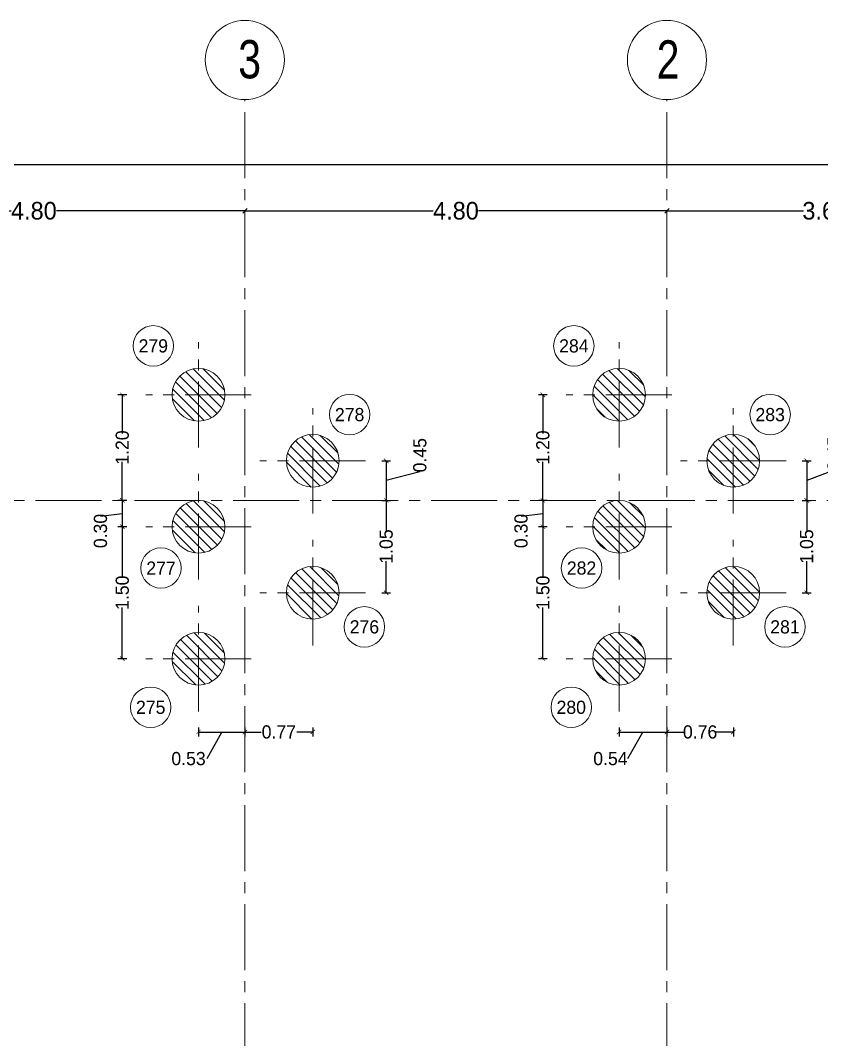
# Model space of a CAD drawing. Extents: x 971 to 1079, y 664 to 731.
# Drawn here: x 1026.21 to 1035.33, y 703.4 to 714.98 of the extents above; entities that cross this region are included whole.
import ezdxf
from ezdxf.enums import TextEntityAlignment as Align

# ---------------------------------------------------------------- set-up
doc = ezdxf.new("R2010")
doc.units = 0
doc.header["$MEASUREMENT"] = 0
doc.header["$PDMODE"] = 3
doc.header["$PDSIZE"] = 0.1
for name, pattern in [('CENTER2', [1.125, 0.75, -0.125, 0.125, -0.125]), ('CENTERX2', [4, 2.5, -0.5, 0.5, -0.5]), ('HIDDEN2', [0.1875, 0.125, -0.0625])]:
    doc.linetypes.add(name, pattern=pattern)
doc.layers.get('0').update_dxf_attribs({"linetype": 'CONTINUOUS', "lineweight": 30})
doc.layers.get('Defpoints').update_dxf_attribs({"linetype": 'CONTINUOUS'})
for name, color, linetype, lineweight in [('As Built Piles', 4, 'HIDDEN2', 20), ('axis', 1, 'CENTERX2', 5), ('axis no.', 11, 'CONTINUOUS', 20), ('Dimensions of axis', 11, 'CONTINUOUS', 20), ('PILES_AXES', 4, 'CENTER2', 20), ('PILES_HATCH0', 8, 'CONTINUOUS', 9), ('PILES_NO_', 11, 'CONTINUOUS', 20)]:
    doc.layers.add(name, color=color, linetype=linetype, lineweight=lineweight)
doc.layers.add('DIMENSIONS_OF_PILES_TO_AXI', color=11, linetype='CONTINUOUS')
doc.styles.add('ARABY', font='sosa.shx')
doc.styles.add('SOSA', font='sosa.shx')
doc.styles.add('SOSA2', font='SOSA.shx', dxfattribs={"width": 0.8})
doc.dimstyles.new('axis dim', dxfattribs={"dimtxt": 0.2, "dimasz": 0.05, "dimexe": 0, "dimexo": 0, "dimgap": 0.001, "dimtad": 0, "dimzin": 0, "dimdsep": 46, "dimtxsty": 'SOSA', "dimblk": 'OBLIQUE', "dimcen": 0, "dimse1": 1, "dimse2": 1, "dimclrd": 256, "dimclre": 256, "dimclrt": 256, "dimadec": 0, "dimazin": 0, "dimtfac": 1, "dimtofl": 0, "dimtmove": 1, "dimatfit": 3, "dimldrblk": 'OBLIQUE', "dimfxl": 0, "dimtolj": 1, "dimtzin": 0, "dimarcsym": 0})
doc.dimstyles.new('Shabak dim', dxfattribs={"dimtxt": 0.15, "dimasz": 0.05, "dimexe": 0.05, "dimexo": 0.1, "dimgap": 0, "dimtad": 0, "dimzin": 0, "dimdsep": 46, "dimtxsty": 'SOSA', "dimblk1": 'ARCHTICK', "dimblk2": 'ARCHTICK', "dimsah": 1, "dimcen": 0, "dimclrd": 256, "dimadec": 0, "dimazin": 0, "dimtfac": 1, "dimtofl": 0, "dimtmove": 1, "dimatfit": 3, "dimldrblk": 'OBLIQUE', "dimfxl": 0.05, "dimfxlon": 1, "dimtolj": 1, "dimtzin": 0, "dimlwd": -1, "dimlwe": -1, "dimarcsym": 0})

# ---------------------------------------------------------------- blocks, each defined once
blk = doc.blocks.new('_OBLIQUE')
at = {"color": 0, "linetype": 'ByBlock'}
blk.add_line((-0.5, -0.5), (0.5, 0.5), dxfattribs=at)
blk = doc.blocks.new('*D11')
at = {"layer": 'Defpoints', "color": 0, "transparency": 16777216}
for p in [(1033.568, 712.818), (1033.568, 712.65), (1037.168, 712.65)]:
    blk.add_point(p, dxfattribs=at)
at = {"layer": 'Dimensions of axis', "lineweight": -2, "transparency": 16777216}
for p, q in [((1033.568, 712.818), (1035.12, 712.818)), ((1037.168, 712.818), (1035.616, 712.818))]:
    blk.add_line(p, q, dxfattribs=at)
at = {"layer": 'Dimensions of axis', "lineweight": -2, "transparency": 16777216, "xscale": 0.05, "yscale": 0.05, "zscale": 0.05, "rotation": 180}
blk.add_blockref('_OBLIQUE', (1033.568, 712.818), dxfattribs=at)
at = {"layer": 'Dimensions of axis', "lineweight": -2, "transparency": 16777216, "xscale": 0.05, "yscale": 0.05, "zscale": 0.05}
blk.add_blockref('_OBLIQUE', (1037.168, 712.818), dxfattribs=at)
at = {"layer": 'Dimensions of axis', "transparency": 16777216, "insert": (1035.368, 712.818), "char_height": 0.2, "attachment_point": 5, "style": 'SOSA'}
blk.add_mtext('\\A1;3.60', dxfattribs=at)
blk = doc.blocks.new('*D24')
at = {"layer": 'Defpoints', "color": 0, "transparency": 16777216}
for p in [(1037.168, 713.342), (980.393, 712.539), (1037.168, 712.514)]:
    blk.add_point(p, dxfattribs=at)
at = {"layer": 'Dimensions of axis', "lineweight": -2, "transparency": 16777216}
for p, q in [((980.393, 713.342), (1008.39, 713.342)), ((1037.168, 713.342), (1009.17, 713.342))]:
    blk.add_line(p, q, dxfattribs=at)
at = {"layer": 'Dimensions of axis', "lineweight": -2, "transparency": 16777216, "xscale": 0.05, "yscale": 0.05, "zscale": 0.05, "rotation": 180}
blk.add_blockref('_OBLIQUE', (980.393, 713.342), dxfattribs=at)
at = {"layer": 'Dimensions of axis', "lineweight": -2, "transparency": 16777216, "xscale": 0.05, "yscale": 0.05, "zscale": 0.05}
blk.add_blockref('_OBLIQUE', (1037.168, 713.342), dxfattribs=at)
at = {"layer": 'Dimensions of axis', "transparency": 16777216, "insert": (1008.78, 713.342), "char_height": 0.2, "attachment_point": 5, "style": 'SOSA'}
blk.add_mtext('\\A1;56.78', dxfattribs=at)
blk = doc.blocks.new('*D27')
at = {"layer": 'Defpoints', "color": 0, "transparency": 16777216}
for p in [(1028.768, 712.818), (1023.968, 712.096), (1028.768, 712.092)]:
    blk.add_point(p, dxfattribs=at)
at = {"layer": 'Dimensions of axis', "lineweight": -2, "transparency": 16777216}
for p, q in [((1023.968, 712.818), (1026.11, 712.818)), ((1028.768, 712.818), (1026.626, 712.818))]:
    blk.add_line(p, q, dxfattribs=at)
at = {"layer": 'Dimensions of axis', "lineweight": -2, "transparency": 16777216, "xscale": 0.05, "yscale": 0.05, "zscale": 0.05, "rotation": 180}
blk.add_blockref('_OBLIQUE', (1023.968, 712.818), dxfattribs=at)
at = {"layer": 'Dimensions of axis', "lineweight": -2, "transparency": 16777216, "xscale": 0.05, "yscale": 0.05, "zscale": 0.05}
blk.add_blockref('_OBLIQUE', (1028.768, 712.818), dxfattribs=at)
at = {"layer": 'Dimensions of axis', "transparency": 16777216, "insert": (1026.368, 712.818), "char_height": 0.2, "attachment_point": 5, "style": 'SOSA'}
blk.add_mtext('\\A1;4.80', dxfattribs=at)
blk = doc.blocks.new('*D28')
at = {"layer": 'Defpoints', "color": 0, "transparency": 16777216}
for p in [(1033.568, 712.818), (1028.768, 712.092), (1033.568, 711.992)]:
    blk.add_point(p, dxfattribs=at)
at = {"layer": 'Dimensions of axis', "lineweight": -2, "transparency": 16777216}
for p, q in [((1028.768, 712.818), (1030.91, 712.818)), ((1033.568, 712.818), (1031.426, 712.818))]:
    blk.add_line(p, q, dxfattribs=at)
at = {"layer": 'Dimensions of axis', "lineweight": -2, "transparency": 16777216, "xscale": 0.05, "yscale": 0.05, "zscale": 0.05, "rotation": 180}
blk.add_blockref('_OBLIQUE', (1028.768, 712.818), dxfattribs=at)
at = {"layer": 'Dimensions of axis', "lineweight": -2, "transparency": 16777216, "xscale": 0.05, "yscale": 0.05, "zscale": 0.05}
blk.add_blockref('_OBLIQUE', (1033.568, 712.818), dxfattribs=at)
at = {"layer": 'Dimensions of axis', "transparency": 16777216, "insert": (1031.168, 712.818), "char_height": 0.2, "attachment_point": 5, "style": 'SOSA'}
blk.add_mtext('\\A1;4.80', dxfattribs=at)
blk = doc.blocks.new('_ARCHTICK')
at = {"color": 0, "linetype": 'ByBlock', "const_width": 0.15}
blk.add_lwpolyline([(-0.5, -0.5), (0.5, 0.5)], dxfattribs=at)
blk = doc.blocks.new('*D319')
at = {"layer": 'Defpoints', "color": 0, "transparency": 16777216}
for p in [(1028.24, 710.727), (1027.374, 709.527), (1027.889, 709.527)]:
    blk.add_point(p, dxfattribs=at)
at = {"layer": 'DIMENSIONS_OF_PILES_TO_AXI', "color": 0, "transparency": 16777216}
for p, q in [((1027.424, 710.727), (1027.324, 710.727)), ((1027.424, 709.527), (1027.324, 709.527))]:
    blk.add_line(p, q, dxfattribs=at)
at = {"layer": 'DIMENSIONS_OF_PILES_TO_AXI', "transparency": 16777216}
for p, q in [((1027.374, 710.727), (1027.374, 710.288)), ((1027.374, 709.527), (1027.374, 709.966))]:
    blk.add_line(p, q, dxfattribs=at)
at = {"layer": 'DIMENSIONS_OF_PILES_TO_AXI', "transparency": 16777216, "xscale": 0.05, "yscale": 0.05, "zscale": 0.05}
for p, rotation in [((1027.374, 710.727), 90), ((1027.374, 709.527), 270)]:
    blk.add_blockref('_ARCHTICK', p, dxfattribs=dict(at, rotation=rotation))
at = {"layer": 'DIMENSIONS_OF_PILES_TO_AXI', "color": 0, "transparency": 16777216, "insert": (1027.374, 710.127), "char_height": 0.15, "attachment_point": 5, "rotation": 90, "style": 'SOSA'}
blk.add_mtext('\\A1;1.20', dxfattribs=at)
blk = doc.blocks.new('*D320')
at = {"layer": 'Defpoints', "color": 0, "transparency": 16777216}
for p in [(1027.889, 709.527), (1027.374, 709.227), (1027.789, 709.227)]:
    blk.add_point(p, dxfattribs=at)
at = {"layer": 'DIMENSIONS_OF_PILES_TO_AXI', "color": 0, "transparency": 16777216}
for p, q in [((1027.424, 709.527), (1027.324, 709.527)), ((1027.424, 709.227), (1027.324, 709.227))]:
    blk.add_line(p, q, dxfattribs=at)
at = {"layer": 'DIMENSIONS_OF_PILES_TO_AXI', "transparency": 16777216}
for p, q in [((1027.374, 709.527), (1027.374, 709.227)), ((1027.126, 709.346), (1027.374, 709.377)), ((1027.126, 709.346), (1027.126, 709.346))]:
    blk.add_line(p, q, dxfattribs=at)
at = {"layer": 'DIMENSIONS_OF_PILES_TO_AXI', "transparency": 16777216, "xscale": 0.05, "yscale": 0.05, "zscale": 0.05}
for p, rotation in [((1027.374, 709.527), 90), ((1027.374, 709.227), 270)]:
    blk.add_blockref('_ARCHTICK', p, dxfattribs=dict(at, rotation=rotation))
at = {"layer": 'DIMENSIONS_OF_PILES_TO_AXI', "color": 0, "transparency": 16777216, "insert": (1027.126, 709.179), "char_height": 0.15, "attachment_point": 5, "rotation": 90, "style": 'SOSA'}
blk.add_mtext('\\A1;0.30', dxfattribs=at)
blk = doc.blocks.new('*D321')
at = {"layer": 'Defpoints', "color": 0, "transparency": 16777216}
for p in [(1027.789, 709.227), (1027.374, 707.727), (1027.789, 707.727)]:
    blk.add_point(p, dxfattribs=at)
at = {"layer": 'DIMENSIONS_OF_PILES_TO_AXI', "color": 0, "transparency": 16777216}
for p, q in [((1027.424, 709.227), (1027.324, 709.227)), ((1027.424, 707.727), (1027.324, 707.727))]:
    blk.add_line(p, q, dxfattribs=at)
at = {"layer": 'DIMENSIONS_OF_PILES_TO_AXI', "transparency": 16777216}
for p, q in [((1027.374, 709.227), (1027.374, 708.646)), ((1027.374, 707.727), (1027.374, 708.308))]:
    blk.add_line(p, q, dxfattribs=at)
at = {"layer": 'DIMENSIONS_OF_PILES_TO_AXI', "transparency": 16777216, "xscale": 0.05, "yscale": 0.05, "zscale": 0.05}
for p, rotation in [((1027.374, 709.227), 90), ((1027.374, 707.727), 270)]:
    blk.add_blockref('_ARCHTICK', p, dxfattribs=dict(at, rotation=rotation))
at = {"layer": 'DIMENSIONS_OF_PILES_TO_AXI', "color": 0, "transparency": 16777216, "insert": (1027.374, 708.477), "char_height": 0.15, "attachment_point": 5, "rotation": 90, "style": 'SOSA'}
blk.add_mtext('\\A1;1.50', dxfattribs=at)
blk = doc.blocks.new('*D322')
at = {"layer": 'Defpoints', "color": 0, "transparency": 16777216}
for p in [(1029.539, 709.977), (1030.036, 709.527), (1030.375, 709.527)]:
    blk.add_point(p, dxfattribs=at)
at = {"layer": 'DIMENSIONS_OF_PILES_TO_AXI', "color": 0, "transparency": 16777216}
for p, q in [((1030.325, 709.977), (1030.425, 709.977)), ((1030.325, 709.527), (1030.425, 709.527))]:
    blk.add_line(p, q, dxfattribs=at)
at = {"layer": 'DIMENSIONS_OF_PILES_TO_AXI', "transparency": 16777216}
for p, q in [((1030.375, 709.977), (1030.375, 709.527)), ((1030.758, 709.851), (1030.375, 709.752)), ((1030.758, 709.851), (1030.758, 709.851))]:
    blk.add_line(p, q, dxfattribs=at)
at = {"layer": 'DIMENSIONS_OF_PILES_TO_AXI', "transparency": 16777216, "xscale": 0.05, "yscale": 0.05, "zscale": 0.05}
for p, rotation in [((1030.375, 709.977), 90), ((1030.375, 709.527), 270)]:
    blk.add_blockref('_ARCHTICK', p, dxfattribs=dict(at, rotation=rotation))
at = {"layer": 'DIMENSIONS_OF_PILES_TO_AXI', "color": 0, "transparency": 16777216, "insert": (1030.758, 710.04), "char_height": 0.15, "attachment_point": 5, "rotation": 90, "style": 'SOSA'}
blk.add_mtext('\\A1;0.45', dxfattribs=at)
blk = doc.blocks.new('*D323')
at = {"layer": 'Defpoints', "color": 0, "transparency": 16777216}
for p in [(1030.036, 709.527), (1029.539, 708.477), (1030.375, 708.477)]:
    blk.add_point(p, dxfattribs=at)
at = {"layer": 'DIMENSIONS_OF_PILES_TO_AXI', "color": 0, "transparency": 16777216}
for p, q in [((1030.325, 709.527), (1030.425, 709.527)), ((1030.325, 708.477), (1030.425, 708.477))]:
    blk.add_line(p, q, dxfattribs=at)
at = {"layer": 'DIMENSIONS_OF_PILES_TO_AXI', "transparency": 16777216}
for p, q in [((1030.375, 709.527), (1030.375, 709.17)), ((1030.375, 708.477), (1030.375, 708.834))]:
    blk.add_line(p, q, dxfattribs=at)
at = {"layer": 'DIMENSIONS_OF_PILES_TO_AXI', "transparency": 16777216, "xscale": 0.05, "yscale": 0.05, "zscale": 0.05}
for p, rotation in [((1030.375, 709.527), 90), ((1030.375, 708.477), 270)]:
    blk.add_blockref('_ARCHTICK', p, dxfattribs=dict(at, rotation=rotation))
at = {"layer": 'DIMENSIONS_OF_PILES_TO_AXI', "color": 0, "transparency": 16777216, "insert": (1030.375, 709.002), "char_height": 0.15, "attachment_point": 5, "rotation": 90, "style": 'SOSA'}
blk.add_mtext('\\A1;1.05', dxfattribs=at)
blk = doc.blocks.new('*D324')
at = {"layer": 'Defpoints', "color": 0, "transparency": 16777216}
for p in [(1028.768, 707.439), (1028.24, 707.315), (1028.768, 706.894)]:
    blk.add_point(p, dxfattribs=at)
at = {"layer": 'DIMENSIONS_OF_PILES_TO_AXI', "color": 0, "transparency": 16777216}
for p, q in [((1028.24, 706.944), (1028.24, 706.844)), ((1028.768, 706.944), (1028.768, 706.844))]:
    blk.add_line(p, q, dxfattribs=at)
at = {"layer": 'DIMENSIONS_OF_PILES_TO_AXI', "transparency": 16777216}
for p, q in [((1028.24, 706.894), (1028.768, 706.894)), ((1028.339, 706.591), (1028.504, 706.894)), ((1028.339, 706.591), (1028.339, 706.591))]:
    blk.add_line(p, q, dxfattribs=at)
at = {"layer": 'DIMENSIONS_OF_PILES_TO_AXI', "transparency": 16777216, "xscale": 0.05, "yscale": 0.05, "zscale": 0.05, "rotation": 180}
blk.add_blockref('_ARCHTICK', (1028.24, 706.894), dxfattribs=at)
at = {"layer": 'DIMENSIONS_OF_PILES_TO_AXI', "transparency": 16777216, "xscale": 0.05, "yscale": 0.05, "zscale": 0.05}
blk.add_blockref('_ARCHTICK', (1028.768, 706.894), dxfattribs=at)
at = {"layer": 'DIMENSIONS_OF_PILES_TO_AXI', "color": 0, "transparency": 16777216, "insert": (1028.127, 706.591), "char_height": 0.15, "attachment_point": 5, "style": 'SOSA'}
blk.add_mtext('\\A1;0.53', dxfattribs=at)
blk = doc.blocks.new('*D325')
at = {"layer": 'Defpoints', "color": 0, "transparency": 16777216}
for p in [(1029.54, 708.026), (1028.768, 707.439), (1029.54, 706.894)]:
    blk.add_point(p, dxfattribs=at)
at = {"layer": 'DIMENSIONS_OF_PILES_TO_AXI', "color": 0, "transparency": 16777216}
for p, q in [((1028.768, 706.944), (1028.768, 706.844)), ((1029.54, 706.944), (1029.54, 706.844))]:
    blk.add_line(p, q, dxfattribs=at)
at = {"layer": 'DIMENSIONS_OF_PILES_TO_AXI', "transparency": 16777216}
for p, q in [((1028.768, 706.894), (1028.952, 706.894)), ((1029.54, 706.894), (1029.357, 706.894))]:
    blk.add_line(p, q, dxfattribs=at)
at = {"layer": 'DIMENSIONS_OF_PILES_TO_AXI', "transparency": 16777216, "xscale": 0.05, "yscale": 0.05, "zscale": 0.05, "rotation": 180}
blk.add_blockref('_ARCHTICK', (1028.768, 706.894), dxfattribs=at)
at = {"layer": 'DIMENSIONS_OF_PILES_TO_AXI', "transparency": 16777216, "xscale": 0.05, "yscale": 0.05, "zscale": 0.05}
blk.add_blockref('_ARCHTICK', (1029.54, 706.894), dxfattribs=at)
at = {"layer": 'DIMENSIONS_OF_PILES_TO_AXI', "color": 0, "transparency": 16777216, "insert": (1029.154, 706.894), "char_height": 0.15, "attachment_point": 5, "style": 'SOSA'}
blk.add_mtext('\\A1;0.77', dxfattribs=at)
blk = doc.blocks.new('*D326')
at = {"layer": 'Defpoints', "color": 0, "transparency": 16777216}
for p in [(1033.023, 710.727), (1032.157, 709.527), (1032.672, 709.527)]:
    blk.add_point(p, dxfattribs=at)
at = {"layer": 'DIMENSIONS_OF_PILES_TO_AXI', "color": 0, "transparency": 16777216}
for p, q in [((1032.207, 710.727), (1032.107, 710.727)), ((1032.207, 709.527), (1032.107, 709.527))]:
    blk.add_line(p, q, dxfattribs=at)
at = {"layer": 'DIMENSIONS_OF_PILES_TO_AXI', "transparency": 16777216}
for p, q in [((1032.157, 710.727), (1032.157, 710.288)), ((1032.157, 709.527), (1032.157, 709.966))]:
    blk.add_line(p, q, dxfattribs=at)
at = {"layer": 'DIMENSIONS_OF_PILES_TO_AXI', "transparency": 16777216, "xscale": 0.05, "yscale": 0.05, "zscale": 0.05}
for p, rotation in [((1032.157, 710.727), 90), ((1032.157, 709.527), 270)]:
    blk.add_blockref('_ARCHTICK', p, dxfattribs=dict(at, rotation=rotation))
at = {"layer": 'DIMENSIONS_OF_PILES_TO_AXI', "color": 0, "transparency": 16777216, "insert": (1032.157, 710.127), "char_height": 0.15, "attachment_point": 5, "rotation": 90, "style": 'SOSA'}
blk.add_mtext('\\A1;1.20', dxfattribs=at)
blk = doc.blocks.new('*D327')
at = {"layer": 'Defpoints', "color": 0, "transparency": 16777216}
for p in [(1032.672, 709.527), (1032.157, 709.227), (1032.571, 709.227)]:
    blk.add_point(p, dxfattribs=at)
at = {"layer": 'DIMENSIONS_OF_PILES_TO_AXI', "color": 0, "transparency": 16777216}
for p, q in [((1032.207, 709.527), (1032.107, 709.527)), ((1032.207, 709.227), (1032.107, 709.227))]:
    blk.add_line(p, q, dxfattribs=at)
at = {"layer": 'DIMENSIONS_OF_PILES_TO_AXI', "transparency": 16777216}
for p, q in [((1032.157, 709.527), (1032.157, 709.227)), ((1031.909, 709.346), (1032.157, 709.377)), ((1031.909, 709.346), (1031.909, 709.346))]:
    blk.add_line(p, q, dxfattribs=at)
at = {"layer": 'DIMENSIONS_OF_PILES_TO_AXI', "transparency": 16777216, "xscale": 0.05, "yscale": 0.05, "zscale": 0.05}
for p, rotation in [((1032.157, 709.527), 90), ((1032.157, 709.227), 270)]:
    blk.add_blockref('_ARCHTICK', p, dxfattribs=dict(at, rotation=rotation))
at = {"layer": 'DIMENSIONS_OF_PILES_TO_AXI', "color": 0, "transparency": 16777216, "insert": (1031.909, 709.179), "char_height": 0.15, "attachment_point": 5, "rotation": 90, "style": 'SOSA'}
blk.add_mtext('\\A1;0.30', dxfattribs=at)
blk = doc.blocks.new('*D328')
at = {"layer": 'Defpoints', "color": 0, "transparency": 16777216}
for p in [(1032.571, 709.227), (1032.157, 707.727), (1032.571, 707.727)]:
    blk.add_point(p, dxfattribs=at)
at = {"layer": 'DIMENSIONS_OF_PILES_TO_AXI', "color": 0, "transparency": 16777216}
for p, q in [((1032.207, 709.227), (1032.107, 709.227)), ((1032.207, 707.727), (1032.107, 707.727))]:
    blk.add_line(p, q, dxfattribs=at)
at = {"layer": 'DIMENSIONS_OF_PILES_TO_AXI', "transparency": 16777216}
for p, q in [((1032.157, 709.227), (1032.157, 708.646)), ((1032.157, 707.727), (1032.157, 708.308))]:
    blk.add_line(p, q, dxfattribs=at)
at = {"layer": 'DIMENSIONS_OF_PILES_TO_AXI', "transparency": 16777216, "xscale": 0.05, "yscale": 0.05, "zscale": 0.05}
for p, rotation in [((1032.157, 709.227), 90), ((1032.157, 707.727), 270)]:
    blk.add_blockref('_ARCHTICK', p, dxfattribs=dict(at, rotation=rotation))
at = {"layer": 'DIMENSIONS_OF_PILES_TO_AXI', "color": 0, "transparency": 16777216, "insert": (1032.157, 708.477), "char_height": 0.15, "attachment_point": 5, "rotation": 90, "style": 'SOSA'}
blk.add_mtext('\\A1;1.50', dxfattribs=at)
blk = doc.blocks.new('*D329')
at = {"layer": 'Defpoints', "color": 0, "transparency": 16777216}
for p in [(1034.322, 709.977), (1034.819, 709.527), (1035.157, 709.527)]:
    blk.add_point(p, dxfattribs=at)
at = {"layer": 'DIMENSIONS_OF_PILES_TO_AXI', "color": 0, "transparency": 16777216}
for p, q in [((1035.107, 709.977), (1035.207, 709.977)), ((1035.107, 709.527), (1035.207, 709.527))]:
    blk.add_line(p, q, dxfattribs=at)
at = {"layer": 'DIMENSIONS_OF_PILES_TO_AXI', "transparency": 16777216}
for p, q in [((1035.157, 709.977), (1035.157, 709.527)), ((1035.469, 709.87), (1035.157, 709.752)), ((1035.469, 709.87), (1035.469, 709.87))]:
    blk.add_line(p, q, dxfattribs=at)
at = {"layer": 'DIMENSIONS_OF_PILES_TO_AXI', "transparency": 16777216, "xscale": 0.05, "yscale": 0.05, "zscale": 0.05}
for p, rotation in [((1035.157, 709.977), 90), ((1035.157, 709.527), 270)]:
    blk.add_blockref('_ARCHTICK', p, dxfattribs=dict(at, rotation=rotation))
at = {"layer": 'DIMENSIONS_OF_PILES_TO_AXI', "color": 0, "transparency": 16777216, "insert": (1035.469, 710.059), "char_height": 0.15, "attachment_point": 5, "rotation": 90, "style": 'SOSA'}
blk.add_mtext('\\A1;0.45', dxfattribs=at)
blk = doc.blocks.new('*D330')
at = {"layer": 'Defpoints', "color": 0, "transparency": 16777216}
for p in [(1034.819, 709.527), (1034.322, 708.477), (1035.157, 708.477)]:
    blk.add_point(p, dxfattribs=at)
at = {"layer": 'DIMENSIONS_OF_PILES_TO_AXI', "color": 0, "transparency": 16777216}
for p, q in [((1035.107, 709.527), (1035.207, 709.527)), ((1035.107, 708.477), (1035.207, 708.477))]:
    blk.add_line(p, q, dxfattribs=at)
at = {"layer": 'DIMENSIONS_OF_PILES_TO_AXI', "transparency": 16777216}
for p, q in [((1035.157, 709.527), (1035.157, 709.17)), ((1035.157, 708.477), (1035.157, 708.834))]:
    blk.add_line(p, q, dxfattribs=at)
at = {"layer": 'DIMENSIONS_OF_PILES_TO_AXI', "transparency": 16777216, "xscale": 0.05, "yscale": 0.05, "zscale": 0.05}
for p, rotation in [((1035.157, 709.527), 90), ((1035.157, 708.477), 270)]:
    blk.add_blockref('_ARCHTICK', p, dxfattribs=dict(at, rotation=rotation))
at = {"layer": 'DIMENSIONS_OF_PILES_TO_AXI', "color": 0, "transparency": 16777216, "insert": (1035.157, 709.002), "char_height": 0.15, "attachment_point": 5, "rotation": 90, "style": 'SOSA'}
blk.add_mtext('\\A1;1.05', dxfattribs=at)
blk = doc.blocks.new('*D331')
at = {"layer": 'Defpoints', "color": 0, "transparency": 16777216}
for p in [(1033.023, 707.315), (1033.568, 707.237), (1033.568, 706.894)]:
    blk.add_point(p, dxfattribs=at)
at = {"layer": 'DIMENSIONS_OF_PILES_TO_AXI', "color": 0, "transparency": 16777216}
for p, q in [((1033.023, 706.944), (1033.023, 706.844)), ((1033.568, 706.944), (1033.568, 706.844))]:
    blk.add_line(p, q, dxfattribs=at)
at = {"layer": 'DIMENSIONS_OF_PILES_TO_AXI', "transparency": 16777216}
for p, q in [((1033.023, 706.894), (1033.568, 706.894)), ((1033.122, 706.591), (1033.295, 706.894)), ((1033.122, 706.591), (1033.122, 706.591))]:
    blk.add_line(p, q, dxfattribs=at)
at = {"layer": 'DIMENSIONS_OF_PILES_TO_AXI', "transparency": 16777216, "xscale": 0.05, "yscale": 0.05, "zscale": 0.05, "rotation": 180}
blk.add_blockref('_ARCHTICK', (1033.023, 706.894), dxfattribs=at)
at = {"layer": 'DIMENSIONS_OF_PILES_TO_AXI', "transparency": 16777216, "xscale": 0.05, "yscale": 0.05, "zscale": 0.05}
blk.add_blockref('_ARCHTICK', (1033.568, 706.894), dxfattribs=at)
at = {"layer": 'DIMENSIONS_OF_PILES_TO_AXI', "color": 0, "transparency": 16777216, "insert": (1032.925, 706.591), "char_height": 0.15, "attachment_point": 5, "style": 'SOSA'}
blk.add_mtext('\\A1;0.54', dxfattribs=at)
blk = doc.blocks.new('*D332')
at = {"layer": 'Defpoints', "color": 0, "transparency": 16777216}
for p in [(1034.323, 708.026), (1033.568, 707.237), (1034.323, 706.894)]:
    blk.add_point(p, dxfattribs=at)
at = {"layer": 'DIMENSIONS_OF_PILES_TO_AXI', "color": 0, "transparency": 16777216}
for p, q in [((1033.568, 706.944), (1033.568, 706.844)), ((1034.323, 706.944), (1034.323, 706.844))]:
    blk.add_line(p, q, dxfattribs=at)
at = {"layer": 'DIMENSIONS_OF_PILES_TO_AXI', "transparency": 16777216}
for p, q in [((1033.568, 706.894), (1033.766, 706.894)), ((1034.323, 706.894), (1034.125, 706.894))]:
    blk.add_line(p, q, dxfattribs=at)
at = {"layer": 'DIMENSIONS_OF_PILES_TO_AXI', "transparency": 16777216, "xscale": 0.05, "yscale": 0.05, "zscale": 0.05, "rotation": 180}
blk.add_blockref('_ARCHTICK', (1033.568, 706.894), dxfattribs=at)
at = {"layer": 'DIMENSIONS_OF_PILES_TO_AXI', "transparency": 16777216, "xscale": 0.05, "yscale": 0.05, "zscale": 0.05}
blk.add_blockref('_ARCHTICK', (1034.323, 706.894), dxfattribs=at)
at = {"layer": 'DIMENSIONS_OF_PILES_TO_AXI', "color": 0, "transparency": 16777216, "insert": (1033.945, 706.894), "char_height": 0.15, "attachment_point": 5, "style": 'SOSA'}
blk.add_mtext('\\A1;0.76', dxfattribs=at)

msp = doc.modelspace()

# ---------------------------------------------------------------- hatches: boundary and pattern name
at = {"layer": 'PILES_HATCH0'}
h = msp.add_hatch(dxfattribs=at)
h.set_pattern_fill('ANSI31', color=256, scale=0.65, angle=90, style=0)
edge = h.paths.add_edge_path()
edge.add_arc((1028.2404, 710.7269), 0.3, 0, 360)
h = msp.add_hatch(dxfattribs=at)
h.set_pattern_fill('ANSI31', color=256, scale=0.65, angle=90, style=0)
edge = h.paths.add_edge_path()
edge.add_arc((1033.0231, 710.7269), 0.3, 0, 360)
h = msp.add_hatch(dxfattribs=at)
h.set_pattern_fill('ANSI31', color=256, scale=0.65, angle=90, style=0)
edge = h.paths.add_edge_path()
edge.add_arc((1029.5394, 709.9769), 0.3, 0, 360)
h = msp.add_hatch(dxfattribs=at)
h.set_pattern_fill('ANSI31', color=256, scale=0.65, angle=90, style=0)
edge = h.paths.add_edge_path()
edge.add_arc((1034.3221, 709.9769), 0.3, 0, 360)
h = msp.add_hatch(dxfattribs=at)
h.set_pattern_fill('ANSI31', color=256, scale=0.65, angle=90, style=0)
edge = h.paths.add_edge_path()
edge.add_arc((1028.2404, 709.2269), 0.3, 0, 360)
h = msp.add_hatch(dxfattribs=at)
h.set_pattern_fill('ANSI31', color=256, scale=0.65, angle=90, style=0)
edge = h.paths.add_edge_path()
edge.add_arc((1033.0231, 709.2269), 0.3, 0, 360)
h = msp.add_hatch(dxfattribs=at)
h.set_pattern_fill('ANSI31', color=256, scale=0.65, angle=90, style=0)
edge = h.paths.add_edge_path()
edge.add_arc((1029.5394, 708.4769), 0.3, 0, 360)
h = msp.add_hatch(dxfattribs=at)
h.set_pattern_fill('ANSI31', color=256, scale=0.65, angle=90, style=0)
edge = h.paths.add_edge_path()
edge.add_arc((1034.3221, 708.4769), 0.3, 0, 360)
h = msp.add_hatch(dxfattribs=at)
h.set_pattern_fill('ANSI31', color=256, scale=0.65, angle=90, style=0)
edge = h.paths.add_edge_path()
edge.add_arc((1028.2404, 707.7269), 0.3, 0, 360)
h = msp.add_hatch(dxfattribs=at)
h.set_pattern_fill('ANSI31', color=256, scale=0.65, angle=90, style=0)
edge = h.paths.add_edge_path()
edge.add_arc((1033.0231, 707.7269), 0.3, 0, 360)

# ---------------------------------------------------------------- linework, layer by layer
at = {"layer": 'As Built Piles', "linetype": 'Continuous', "ltscale": 0.01}
for centre in [(1028.2404, 710.7269), (1033.0231, 710.7269), (1029.5394, 709.9769), (1034.3221, 709.9769), (1028.2404, 709.2269), (1033.0231, 709.2269), (1029.5394, 708.4769), (1034.3221, 708.4769), (1028.2404, 707.7269), (1033.0231, 707.7269)]:
    msp.add_circle(centre, 0.3, dxfattribs=at)
at = {"layer": 'axis', "linetype": 'CENTER2'}
for p, q in [((1028.7677, 683.9379), (1028.7677, 714.0829)), ((1033.5677, 683.9379), (1033.5677, 714.0829)), ((976.8859, 709.5269), (1040.7428, 709.5269))]:
    msp.add_line(p, q, dxfattribs=at)
at = {"layer": 'axis no.'}
for centre in [(1028.7677, 714.5329), (1033.5677, 714.5329)]:
    msp.add_circle(centre, 0.45, dxfattribs=at)
at = {"layer": 'PILES_AXES'}
for p, q in [((1028.2404, 710.1269), (1028.2404, 711.3269)), ((1033.0231, 710.1269), (1033.0231, 711.3269)), ((1028.8404, 710.7269), (1027.6404, 710.7269)), ((1033.6231, 710.7269), (1032.4231, 710.7269)), ((1029.5394, 709.3769), (1029.5394, 710.5769)), ((1034.3221, 709.3769), (1034.3221, 710.5769)), ((1030.1394, 709.9769), (1028.9394, 709.9769)), ((1034.9221, 709.9769), (1033.7221, 709.9769)), ((1028.2404, 708.6269), (1028.2404, 709.8269)), ((1033.0231, 708.6269), (1033.0231, 709.8269)), ((1028.8404, 709.2269), (1027.6404, 709.2269)), ((1033.6231, 709.2269), (1032.4231, 709.2269)), ((1029.5394, 707.8769), (1029.5394, 709.0769)), ((1034.3221, 707.8769), (1034.3221, 709.0769)), ((1030.1394, 708.4769), (1028.9394, 708.4769)), ((1034.9221, 708.4769), (1033.7221, 708.4769)), ((1028.2404, 707.1269), (1028.2404, 708.3269)), ((1033.0231, 707.1269), (1033.0231, 708.3269)), ((1028.8404, 707.7269), (1027.6404, 707.7269)), ((1033.6231, 707.7269), (1032.4231, 707.7269))]:
    msp.add_line(p, q, dxfattribs=at)
at = {"layer": 'PILES_NO_'}
for centre in [(1027.7265, 711.283), (1032.5092, 711.283), (1029.9591, 710.502), (1034.7418, 710.502), (1027.8138, 708.7579), (1032.5965, 708.7579), (1030.127, 708.0891), (1034.9097, 708.0891), (1027.6968, 707.175), (1032.4795, 707.175)]:
    msp.add_circle(centre, 0.2298, dxfattribs=at)

# ---------------------------------------------------------------- texts
at = {"layer": 'axis no.', "char_height": 0.4355, "attachment_point": 5, "style": 'SOSA2'}
for s, insert in [('3', (1028.8219, 714.5385)), ('2', (1033.5808, 714.5385))]:
    msp.add_mtext(s, dxfattribs=dict(at, insert=insert))
at = {"layer": 'PILES_NO_', "style": 'ARABY'}
for s, p in [('279', (1027.7265, 711.283)), ('284', (1032.5092, 711.283)), ('278', (1029.9591, 710.502)), ('283', (1034.7418, 710.502)), ('277', (1027.8138, 708.7579)), ('282', (1032.5965, 708.7579)), ('276', (1030.127, 708.0891)), ('281', (1034.9097, 708.0891)), ('275', (1027.6968, 707.175)), ('280', (1032.4795, 707.175))]:
    msp.add_text(s, height=0.15, dxfattribs=at).set_placement(p, align=Align.MIDDLE)

# ---------------------------------------------------------------- dimensions: what is measured, and where the dimension line sits
at = {"layer": 'Dimensions of axis'}
for base, p1, p2, picture, middle in [((1037.1677228379, 713.3415911784), (980.3927228379, 712.5388404124), (1037.1677228379, 712.5138404124), '*D24', (1008.7802228379, 713.3415911784)), ((1028.7677, 712.818), (1023.9677, 712.0961), (1028.7677, 712.092), '*D27', (1026.3677, 712.818)), ((1033.5677, 712.818), (1028.7677, 712.092), (1033.5677, 711.9917), '*D28', (1031.1677, 712.818)), ((1033.5677, 712.818), (1037.1677, 712.6496), (1033.5677, 712.6496), '*D11', (1035.3677, 712.818))]:
    dim = msp.add_linear_dim(base=base, p1=p1, p2=p2, dimstyle='axis dim', dxfattribs=at)
    dim.commit()
    dim.dimension.update_dxf_attribs({"geometry": picture, "text_midpoint": middle})
at = {"layer": 'DIMENSIONS_OF_PILES_TO_AXI'}
for base, p1, p2, picture, middle in [((1027.374, 709.5269), (1028.2404, 710.7269), (1027.8894, 709.5269), '*D319', (1027.374, 710.1269)), ((1032.1567, 709.5269), (1033.0231, 710.7269), (1032.6721, 709.5269), '*D326', (1032.1567, 710.1269)), ((1030.3747, 708.4769), (1030.0362, 709.5269), (1029.5394, 708.4769), '*D323', (1030.3747, 709.0019)), ((1035.1574, 708.4769), (1034.8189, 709.5269), (1034.3221, 708.4769), '*D330', (1035.1574, 709.0019)), ((1027.374, 707.7269), (1027.7885, 709.2269), (1027.7885, 707.7269), '*D321', (1027.374, 708.4769)), ((1032.1567, 707.7269), (1032.5712, 709.2269), (1032.5712, 707.7269), '*D328', (1032.1567, 708.4769))]:
    dim = msp.add_linear_dim(base=base, p1=p1, p2=p2, angle=270, dimstyle='Shabak dim', dxfattribs=at)
    dim.commit()
    dim.dimension.update_dxf_attribs({"geometry": picture, "text_midpoint": middle})
for base, p1, p2, picture, middle in [((1030.3747, 709.5269), (1029.5394, 709.9769), (1030.0362, 709.5269), '*D322', (1030.7578, 709.8509)), ((1035.1574, 709.5269), (1034.3221, 709.9769), (1034.8189, 709.5269), '*D329', (1035.4689, 709.8702)), ((1027.374, 709.2269), (1027.8894, 709.5269), (1027.7885, 709.2269), '*D320', (1027.1265, 709.3461)), ((1032.1567, 709.2269), (1032.6721, 709.5269), (1032.5712, 709.2269), '*D327', (1031.9092, 709.3461))]:
    dim = msp.add_linear_dim(base=base, p1=p1, p2=p2, angle=270, dimstyle='Shabak dim', dxfattribs=at)
    dim.commit()
    dim.dimension.update_dxf_attribs({"geometry": picture, "text_midpoint": middle, "dimtype": 160})
for base, p1, p2, picture, middle in [((1029.5404, 706.8943), (1028.7677, 707.4393), (1029.5404, 708.0257), '*D325', (1029.1541, 706.8943)), ((1034.3231, 706.8943), (1033.5677, 707.2366), (1034.3231, 708.0257), '*D332', (1033.9454, 706.8943))]:
    dim = msp.add_linear_dim(base=base, p1=p1, p2=p2, dimstyle='Shabak dim', dxfattribs=at)
    dim.commit()
    dim.dimension.update_dxf_attribs({"geometry": picture, "text_midpoint": middle})
for base, p1, p2, picture, middle in [((1028.7677, 706.8943), (1028.2404, 707.3149), (1028.7677, 707.4393), '*D324', (1028.3394, 706.5906)), ((1033.5677, 706.8943), (1033.0231, 707.3149), (1033.5677, 707.2366), '*D331', (1033.1221, 706.5906))]:
    dim = msp.add_linear_dim(base=base, p1=p1, p2=p2, dimstyle='Shabak dim', dxfattribs=at)
    dim.commit()
    dim.dimension.update_dxf_attribs({"geometry": picture, "text_midpoint": middle, "dimtype": 160})

doc.saveas('drawing.dxf')
